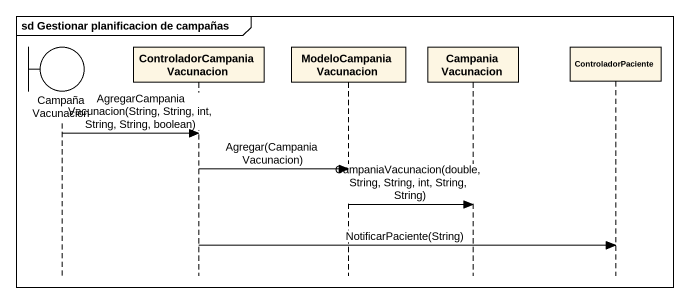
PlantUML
@startuml
mainframe sd Gestionar planificacion de campañas
hide footbox
boundary CampañaVacunacion
participant "ControladorCampaniaVacunacion" as ControladorCampaniaVacunacio
participant ModeloCampaniaVacunacion
participant CampaniaVacunacion
participant ControladorPaciente

CampañaVacunacion -> ControladorCampaniaVacunacio : AgregarCampaniaVacunacion(String, String, int, String, String, boolean)
ControladorCampaniaVacunacio -> ModeloCampaniaVacunacion : Agregar(CampaniaVacunacion)
ModeloCampaniaVacunacion -> CampaniaVacunacion : CampaniaVacunacion(double, String, String, int, String, String)
ControladorCampaniaVacunacio -> ControladorPaciente : NotificarPaciente(String)
@enduml
